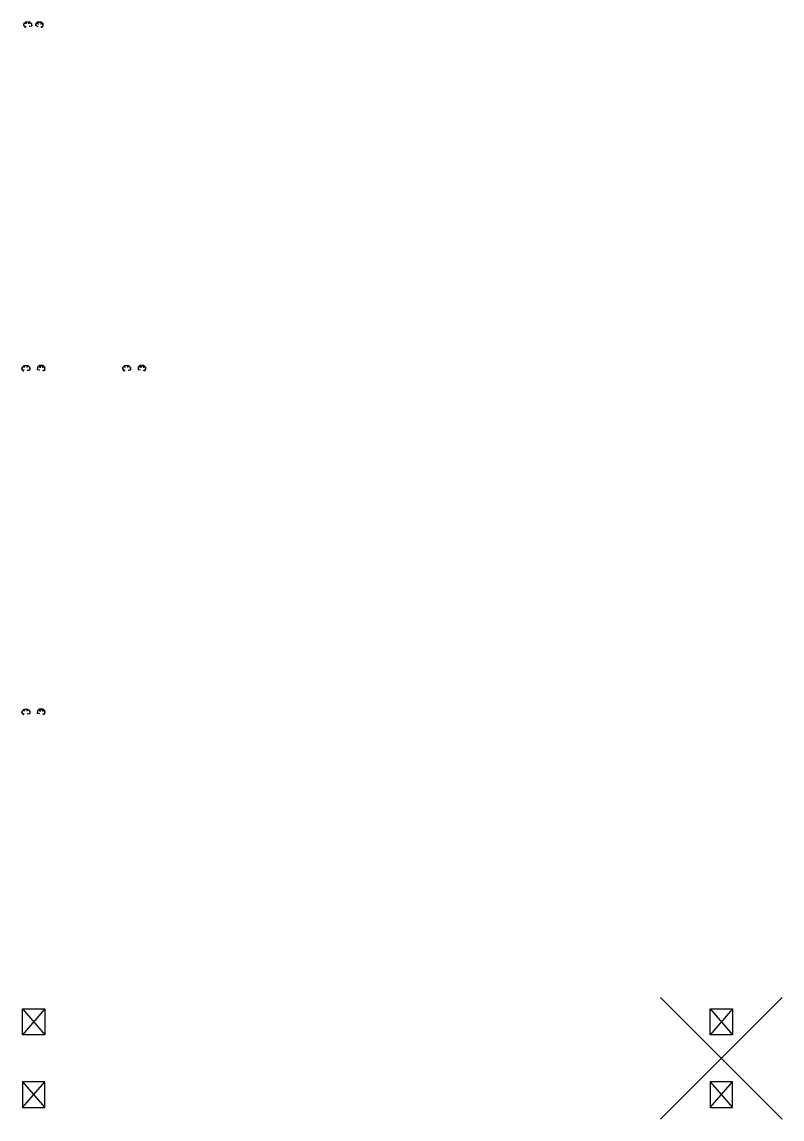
# Model space of a CAD drawing. Header units: metres. Extents: x -1 to 17, y -1 to 366.
# Drawn here: x -0.17 to 10.88, y -0.88 to 15.08 of the extents above; entities that cross this region are included whole.
import ezdxf

# ---------------------------------------------------------------- set-up
doc = ezdxf.new("R2010")
doc.units = ezdxf.units.M

# ---------------------------------------------------------------- blocks, each defined once
blk = doc.blocks.new('SSB_SSB-AFWATERINGSBAK')
for p, q in [((0.162, 0.718), (-0.163, 0.343)), ((-0.163, 0.718), (0.162, 0.343)), ((-0.163, -0.717), (0.162, -0.342)), ((-0.163, -0.342), (0.162, -0.717))]:
    blk.add_line(p, q)
at = {"flags": 128}
for points in [[(0.162, 0.718), (0.162, 0.343), (-0.163, 0.343), (-0.163, 0.718)], [(0.162, -0.717), (0.162, -0.342), (-0.163, -0.342), (-0.163, -0.717)]]:
    blk.add_lwpolyline(points, close=True, dxfattribs=at)
blk = doc.blocks.new('SSB_SSB-BEVESTIGING_BESCHERMKAP_KRAAGSCHROEF_GROEFRAIL_1-D')
for p, q in [((-0.169, 0.023), (-0.166, 0.052)), ((-0.157, 0.023), (-0.169, 0.023)), ((-0.166, 0.023), (-0.164, 0.05)), ((-0.164, 0.057), (-0.143, 0.078)), ((-0.146, 0.072), (-0.161, 0.056)), ((-0.157, 0.011), (-0.157, 0.023)), ((-0.144, 0.058), (-0.144, 0.071)), ((-0.127, 0.058), (-0.144, 0.058)), ((-0.141, 0.058), (-0.141, 0.076)), ((-0.135, 0.012), (-0.139, 0.012)), ((-0.138, 0.08), (-0.084, 0.08)), ((-0.088, 0.058), (-0.104, 0.058)), ((-0.091, 0.015), (-0.08, 0.016)), ((-0.09, 0.058), (-0.09, 0.078)), ((-0.088, 0.058), (-0.088, 0.077)), ((-0.084, 0.078), (-0.087, 0.078)), ((-0.061, 0.057), (-0.081, 0.076)), ((-0.079, 0.078), (-0.058, 0.057)), ((-0.073, 0.017), (-0.053, 0.019)), ((-0.058, 0.05), (-0.056, 0.018)), ((-0.056, 0.052), (-0.053, 0.019)), ((0.056, 0.052), (0.053, 0.019)), ((0.073, 0.017), (0.053, 0.019)), ((0.058, 0.05), (0.056, 0.018)), ((0.079, 0.078), (0.058, 0.057)), ((0.061, 0.057), (0.081, 0.076)), ((0.091, 0.015), (0.08, 0.016)), ((0.138, 0.08), (0.084, 0.08)), ((0.084, 0.078), (0.087, 0.078)), ((0.088, 0.058), (0.088, 0.077)), ((0.088, 0.058), (0.104, 0.058)), ((0.09, 0.058), (0.09, 0.078)), ((0.127, 0.058), (0.144, 0.058)), ((0.135, 0.012), (0.139, 0.012)), ((0.141, 0.058), (0.141, 0.076)), ((0.164, 0.057), (0.143, 0.078)), ((0.144, 0.058), (0.144, 0.071)), ((0.146, 0.072), (0.161, 0.056)), ((0.157, 0.011), (0.157, 0.023)), ((0.157, 0.023), (0.169, 0.023)), ((0.166, 0.023), (0.164, 0.05)), ((0.169, 0.023), (0.166, 0.052))]:
    blk.add_line(p, q)
at = {"flags": 128}
for points in [[(-0.09, 0.078), (-0.138, 0.078)], [(0.09, 0.078), (0.138, 0.078)]]:
    blk.add_lwpolyline(points, dxfattribs=at)
for centre, radius, start, end in [((-0.159, 0.052), 0.0075, 135, 175.8554), ((-0.149, 0.011), 0.0075, 180.401, 349.0204), ((-0.138, 0.073), 0.005, 90, 133.814), ((-0.084, 0.073), 0.005, 45, 90), ((0.063, 0.052), 0.0075, 135, 176.1859), ((0.068, 0.049), 0.01, 135, 175.6195), ((0.084, 0.073), 0.0075, 90, 135), ((0.087, 0.077), 0.001, 0, 90), ((0.138, 0.073), 0.0075, 45, 90), ((0.139, 0.009), 0.003, 10.9796, 90), ((0.145, 0.071), 0.001, 45, 180), ((0.154, 0.049), 0.01, 4.1446, 45)]:
    blk.add_arc(centre, radius, start, end)
at = {"extrusion": (0, 0, -1)}
for centre, radius, start, end in [((0.154, 0.049), 0.01, 4.1446, 45), ((0.145, 0.071), 0.001, 45, 180), ((0.138, 0.073), 0.0075, 45, 90), ((0.139, 0.009), 0.003, 10.9796, 90), ((0.087, 0.077), 0.001, 0, 90), ((0.084, 0.073), 0.0075, 90, 135), ((0.068, 0.049), 0.01, 135, 175.6195), ((0.063, 0.052), 0.0075, 135, 176.1859), ((-0.084, 0.073), 0.005, 45, 90), ((-0.138, 0.073), 0.005, 90, 133.814), ((-0.149, 0.011), 0.0075, 180.401, 349.0204), ((-0.159, 0.052), 0.0075, 135, 175.8554)]:
    blk.add_arc(centre, radius, start, end, dxfattribs=at)
blk = doc.blocks.new('SSB_SSB-BEVESTIGING_BESCHERMKAP_KRAAGSCHROEF_GROEFRAIL_2-D')
for p, q in [((-0.169, 0.023), (-0.166, 0.052)), ((-0.157, 0.023), (-0.169, 0.023)), ((-0.166, 0.023), (-0.164, 0.05)), ((-0.164, 0.057), (-0.143, 0.078)), ((-0.146, 0.072), (-0.161, 0.056)), ((-0.157, 0.011), (-0.157, 0.023)), ((-0.144, 0.058), (-0.144, 0.071)), ((-0.127, 0.058), (-0.144, 0.058)), ((-0.141, 0.058), (-0.141, 0.076)), ((-0.135, 0.012), (-0.139, 0.012)), ((-0.138, 0.08), (-0.084, 0.08)), ((-0.088, 0.058), (-0.104, 0.058)), ((-0.091, 0.015), (-0.08, 0.016)), ((-0.09, 0.058), (-0.09, 0.078)), ((-0.088, 0.058), (-0.088, 0.077)), ((-0.084, 0.078), (-0.087, 0.078)), ((-0.061, 0.057), (-0.081, 0.076)), ((-0.079, 0.078), (-0.058, 0.057)), ((-0.073, 0.017), (-0.053, 0.019)), ((-0.058, 0.05), (-0.056, 0.018)), ((-0.056, 0.052), (-0.053, 0.019)), ((0.056, 0.052), (0.053, 0.019)), ((0.073, 0.017), (0.053, 0.019)), ((0.058, 0.05), (0.056, 0.018)), ((0.079, 0.078), (0.058, 0.057)), ((0.061, 0.057), (0.081, 0.076)), ((0.091, 0.015), (0.08, 0.016)), ((0.138, 0.08), (0.084, 0.08)), ((0.084, 0.078), (0.087, 0.078)), ((0.088, 0.058), (0.088, 0.077)), ((0.088, 0.058), (0.104, 0.058)), ((0.09, 0.058), (0.09, 0.078)), ((0.127, 0.058), (0.144, 0.058)), ((0.135, 0.012), (0.139, 0.012)), ((0.141, 0.058), (0.141, 0.076)), ((0.164, 0.057), (0.143, 0.078)), ((0.144, 0.058), (0.144, 0.071)), ((0.146, 0.072), (0.161, 0.056)), ((0.157, 0.011), (0.157, 0.023)), ((0.157, 0.023), (0.169, 0.023)), ((0.166, 0.023), (0.164, 0.05)), ((0.169, 0.023), (0.166, 0.052)), ((1.297, 0.023), (1.299, 0.052)), ((1.309, 0.023), (1.297, 0.023)), ((1.299, 0.023), (1.301, 0.05)), ((1.301, 0.057), (1.322, 0.078)), ((1.32, 0.072), (1.304, 0.056)), ((1.309, 0.011), (1.309, 0.023)), ((1.321, 0.058), (1.321, 0.071)), ((1.339, 0.058), (1.321, 0.058)), ((1.324, 0.058), (1.324, 0.076)), ((1.327, 0.08), (1.381, 0.08)), ((1.33, 0.012), (1.327, 0.012)), ((1.377, 0.058), (1.361, 0.058)), ((1.374, 0.015), (1.385, 0.016)), ((1.375, 0.058), (1.375, 0.078)), ((1.377, 0.058), (1.377, 0.077)), ((1.381, 0.078), (1.378, 0.078)), ((1.404, 0.057), (1.385, 0.076)), ((1.386, 0.078), (1.407, 0.057)), ((1.392, 0.017), (1.412, 0.019)), ((1.407, 0.05), (1.409, 0.018)), ((1.409, 0.052), (1.412, 0.019)), ((1.521, 0.052), (1.519, 0.019)), ((1.538, 0.017), (1.519, 0.019)), ((1.524, 0.05), (1.521, 0.018)), ((1.544, 0.078), (1.523, 0.057)), ((1.526, 0.057), (1.546, 0.076)), ((1.556, 0.015), (1.545, 0.016)), ((1.603, 0.08), (1.549, 0.08)), ((1.549, 0.078), (1.552, 0.078)), ((1.553, 0.058), (1.553, 0.077)), ((1.553, 0.058), (1.57, 0.058)), ((1.556, 0.058), (1.556, 0.078)), ((1.592, 0.058), (1.609, 0.058)), ((1.6, 0.012), (1.604, 0.012)), ((1.607, 0.058), (1.607, 0.076)), ((1.63, 0.057), (1.609, 0.078)), ((1.609, 0.058), (1.609, 0.071)), ((1.611, 0.072), (1.626, 0.056)), ((1.622, 0.011), (1.622, 0.023)), ((1.622, 0.023), (1.634, 0.023)), ((1.631, 0.023), (1.629, 0.05)), ((1.634, 0.023), (1.632, 0.052))]:
    blk.add_line(p, q)
at = {"flags": 128}
for points in [[(-0.09, 0.078), (-0.138, 0.078)], [(0.09, 0.078), (0.138, 0.078)], [(1.375, 0.078), (1.327, 0.078)], [(1.556, 0.078), (1.603, 0.078)]]:
    blk.add_lwpolyline(points, dxfattribs=at)
for centre, radius, start, end in [((-0.159, 0.052), 0.0075, 135, 175.8554), ((-0.149, 0.011), 0.0075, 180.401, 349.0204), ((-0.138, 0.073), 0.005, 90, 133.814), ((-0.084, 0.073), 0.005, 45, 90), ((0.063, 0.052), 0.0075, 135, 176.1859), ((0.068, 0.049), 0.01, 135, 175.6195), ((0.084, 0.073), 0.0075, 90, 135), ((0.087, 0.077), 0.001, 0, 90), ((0.138, 0.073), 0.0075, 45, 90), ((0.139, 0.009), 0.003, 10.9796, 90), ((0.145, 0.071), 0.001, 45, 180), ((0.154, 0.049), 0.01, 4.1446, 45), ((1.306, 0.052), 0.0075, 135, 175.8554), ((1.316, 0.011), 0.0075, 180.401, 349.0204), ((1.327, 0.073), 0.005, 90, 133.814), ((1.381, 0.073), 0.005, 45, 90), ((1.529, 0.052), 0.0075, 135, 176.1859), ((1.533, 0.049), 0.01, 135, 175.6195), ((1.549, 0.073), 0.0075, 90, 135), ((1.552, 0.077), 0.001, 0, 90), ((1.603, 0.073), 0.0075, 45, 90), ((1.604, 0.009), 0.003, 10.9796, 90), ((1.61, 0.071), 0.001, 45, 180), ((1.619, 0.049), 0.01, 4.1446, 45)]:
    blk.add_arc(centre, radius, start, end)
at = {"extrusion": (0, 0, -1)}
for centre, radius, start, end in [((0.154, 0.049), 0.01, 4.1446, 45), ((0.145, 0.071), 0.001, 45, 180), ((0.138, 0.073), 0.0075, 45, 90), ((0.139, 0.009), 0.003, 10.9796, 90), ((0.087, 0.077), 0.001, 0, 90), ((0.084, 0.073), 0.0075, 90, 135), ((0.068, 0.049), 0.01, 135, 175.6195), ((0.063, 0.052), 0.0075, 135, 176.1859), ((-0.084, 0.073), 0.005, 45, 90), ((-0.138, 0.073), 0.005, 90, 133.814), ((-0.149, 0.011), 0.0075, 180.401, 349.0204), ((-0.159, 0.052), 0.0075, 135, 175.8554), ((-1.311, 0.049), 0.01, 4.1446, 45), ((-1.32, 0.071), 0.001, 45, 180), ((-1.327, 0.073), 0.0075, 45, 90), ((-1.327, 0.009), 0.003, 10.9796, 90), ((-1.378, 0.077), 0.001, 0, 90), ((-1.381, 0.073), 0.0075, 90, 135), ((-1.397, 0.049), 0.01, 135, 175.6195), ((-1.402, 0.052), 0.0075, 135, 176.1859), ((-1.549, 0.073), 0.005, 45, 90), ((-1.603, 0.073), 0.005, 90, 133.814), ((-1.614, 0.011), 0.0075, 180.401, 349.0204), ((-1.624, 0.052), 0.0075, 135, 175.8554)]:
    blk.add_arc(centre, radius, start, end, dxfattribs=at)
blk = doc.blocks.new('SSB_SSB-BEVESTIGING_BESCHERMKAP_KRAAGSCHROEF_VIGNOLERAIL_1-D')
for p, q in [((-0.142, 0.024), (-0.14, 0.054)), ((-0.13, 0.024), (-0.142, 0.024)), ((-0.139, 0.024), (-0.137, 0.052)), ((-0.138, 0.058), (-0.117, 0.079)), ((-0.119, 0.074), (-0.135, 0.058)), ((-0.117, 0.059), (-0.117, 0.073)), ((-0.1, 0.059), (-0.117, 0.059)), ((-0.115, 0.059), (-0.115, 0.078)), ((-0.108, 0.014), (-0.112, 0.014)), ((-0.111, 0.082), (-0.058, 0.082)), ((-0.061, 0.059), (-0.078, 0.059)), ((-0.065, 0.018), (-0.053, 0.02)), ((-0.064, 0.059), (-0.064, 0.079)), ((-0.061, 0.059), (-0.061, 0.078)), ((-0.058, 0.079), (-0.06, 0.079)), ((-0.035, 0.058), (-0.054, 0.078)), ((-0.052, 0.079), (-0.031, 0.059)), ((-0.046, 0.021), (-0.027, 0.025)), ((-0.032, 0.052), (-0.03, 0.025)), ((-0.029, 0.054), (-0.027, 0.025)), ((0.029, 0.051), (0.027, 0.024)), ((0.046, 0.019), (0.027, 0.024)), ((0.032, 0.049), (0.03, 0.023)), ((0.052, 0.076), (0.031, 0.055)), ((0.035, 0.055), (0.054, 0.074)), ((0.065, 0.014), (0.053, 0.017)), ((0.111, 0.078), (0.058, 0.078)), ((0.058, 0.076), (0.06, 0.076)), ((0.061, 0.056), (0.061, 0.075)), ((0.061, 0.056), (0.078, 0.056)), ((0.064, 0.056), (0.064, 0.076)), ((0.1, 0.056), (0.117, 0.056)), ((0.108, 0.01), (0.112, 0.01)), ((0.115, 0.056), (0.115, 0.075)), ((0.138, 0.055), (0.117, 0.076)), ((0.117, 0.056), (0.117, 0.07)), ((0.119, 0.07), (0.135, 0.055)), ((0.13, 0.021), (0.142, 0.021)), ((0.139, 0.021), (0.137, 0.048)), ((0.142, 0.021), (0.14, 0.05))]:
    blk.add_line(p, q)
at = {"ltscale": 100}
for p, q in [((-0.13, 0.013), (-0.13, 0.024)), ((0.13, 0.009), (0.13, 0.021))]:
    blk.add_line(p, q, dxfattribs=at)
at = {"flags": 128}
for points in [[(-0.064, 0.079), (-0.111, 0.079)], [(0.064, 0.076), (0.111, 0.076)]]:
    blk.add_lwpolyline(points, dxfattribs=at)
for centre, radius, start, end in [((-0.132, 0.053), 0.0075, 135, 175.8554), ((-0.122, 0.013), 0.0075, 180.401, 349.0204), ((-0.111, 0.074), 0.005, 90, 133.814), ((-0.058, 0.074), 0.005, 45, 90), ((0.037, 0.05), 0.0075, 135, 176.1859), ((0.042, 0.048), 0.01, 135, 175.6195), ((0.058, 0.071), 0.0075, 90, 135), ((0.06, 0.075), 0.001, 0, 90), ((0.111, 0.071), 0.0075, 45, 90), ((0.112, 0.007), 0.003, 10.9796, 90), ((0.118, 0.07), 0.001, 45, 180), ((0.127, 0.048), 0.01, 4.1446, 45)]:
    blk.add_arc(centre, radius, start, end)
at = {"extrusion": (0, 0, -1)}
for centre, radius, start, end in [((0.127, 0.051), 0.01, 4.1446, 45), ((0.118, 0.073), 0.001, 45, 180), ((0.111, 0.074), 0.0075, 45, 90), ((0.112, 0.011), 0.003, 10.9796, 90), ((0.06, 0.078), 0.001, 0, 90), ((0.058, 0.074), 0.0075, 90, 135), ((0.042, 0.051), 0.01, 135, 175.6195), ((0.037, 0.053), 0.0075, 135, 176.1859), ((-0.058, 0.071), 0.005, 45, 90), ((-0.111, 0.071), 0.005, 90, 133.814), ((-0.122, 0.009), 0.0075, 180.401, 349.0204), ((-0.132, 0.05), 0.0075, 135, 175.8554)]:
    blk.add_arc(centre, radius, start, end, dxfattribs=at)
blk = doc.blocks.new('SSB_V-SSB-AFWATERINGSBAK')
for p, q in [((-0.884, -0.884), (0.884, 0.884)), ((0.884, -0.884), (-0.884, 0.884)), ((0.162, 0.718), (-0.163, 0.343)), ((-0.163, 0.718), (0.162, 0.343)), ((-0.163, -0.717), (0.162, -0.342)), ((-0.163, -0.342), (0.162, -0.717))]:
    blk.add_line(p, q)
at = {"flags": 128}
for points in [[(0.162, 0.718), (0.162, 0.343), (-0.163, 0.343), (-0.163, 0.718)], [(0.162, -0.717), (0.162, -0.342), (-0.163, -0.342), (-0.163, -0.717)]]:
    blk.add_lwpolyline(points, close=True, dxfattribs=at)

msp = doc.modelspace()

# ---------------------------------------------------------------- block references
for name, p in [('SSB_SSB-BEVESTIGING_BESCHERMKAP_KRAAGSCHROEF_VIGNOLERAIL_1-D', (0, 15)), ('SSB_SSB-BEVESTIGING_BESCHERMKAP_KRAAGSCHROEF_GROEFRAIL_2-D', (0, 10)), ('SSB_SSB-BEVESTIGING_BESCHERMKAP_KRAAGSCHROEF_GROEFRAIL_1-D', (0, 5)), ('SSB_V-SSB-AFWATERINGSBAK', (10, 0)), ('SSB_SSB-AFWATERINGSBAK', (0, 0))]:
    msp.add_blockref(name, p)

doc.saveas('drawing.dxf')
